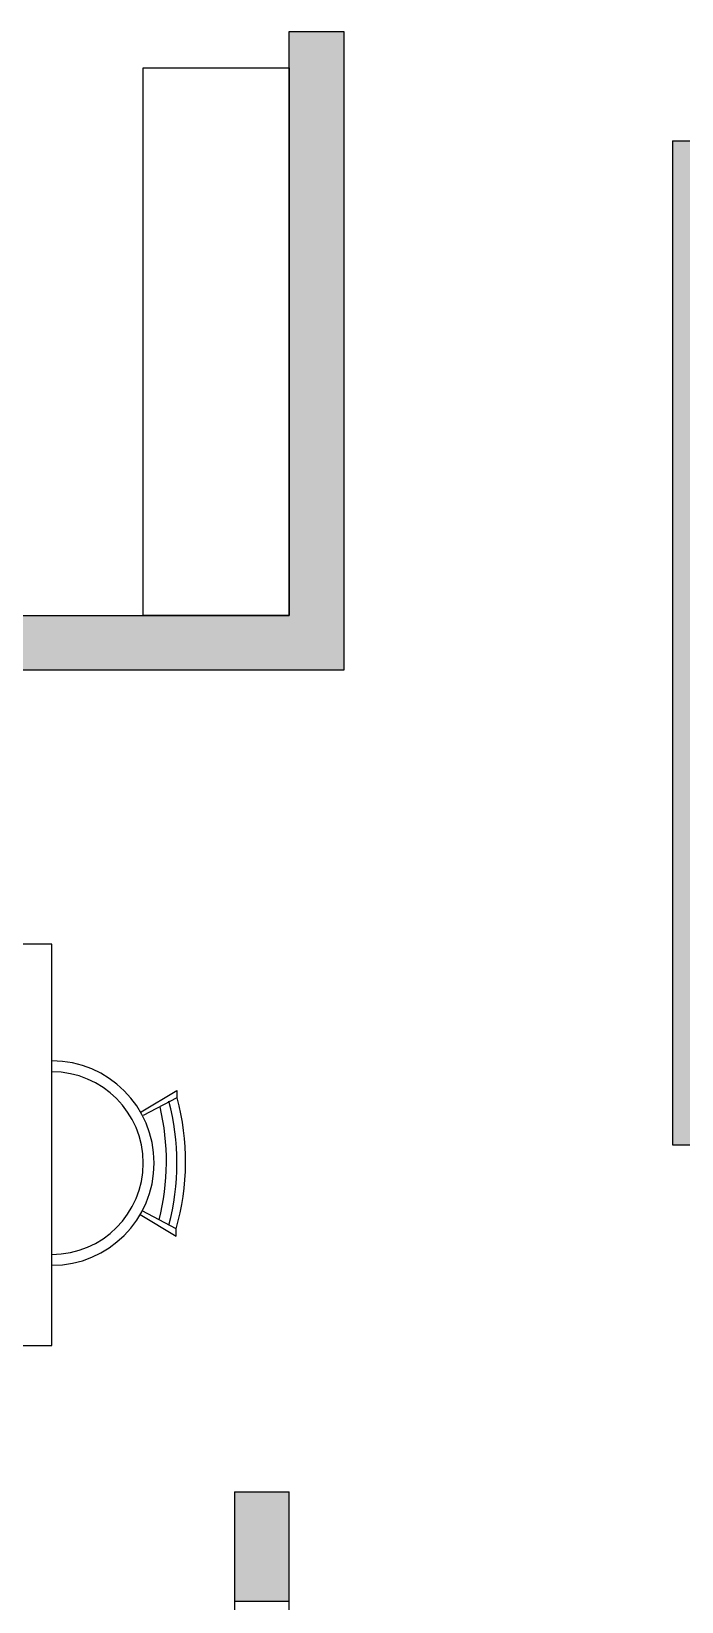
# Model space of a CAD drawing. Header units: metres. Extents: x -6.6 to 15, y 0 to 10.8.
# Drawn here: x 4.944 to 6.725, y 2.399 to 6.7 of the extents above; entities that cross this region are included whole.
import ezdxf

# ---------------------------------------------------------------- set-up
doc = ezdxf.new("R2010")
doc.units = ezdxf.units.M
for name, color, linetype, lineweight, true_color in [('1 - paredes', 7, 'Continuous', 25, 0x000000), ('2 - portas e janelas', 1, 'Continuous', 25, 0xff0000), ('4 - layouts dos objetos', 83, 'Continuous', 25, 0x63c85c)]:
    doc.layers.add(name, color=color, linetype=linetype, lineweight=lineweight, true_color=true_color)

msp = doc.modelspace()

# ---------------------------------------------------------------- hatches: boundary and pattern name
at = {"layer": '1 - paredes', "true_color": 0xa0a0a4}
for points in [[(5.8, 4.95), (2, 4.95), (2, 4.65), (1.85, 4.65), (1.85, 4.95), (1.85, 5.7), (2, 5.7), (2, 5.1), (5.65, 5.1), (5.65, 6.7), (5.8, 6.7)], [(6.85, 6.25), (6.85, 3.8), (10.3, 3.8), (10.3, 4.15), (10.45, 4.15), (10.45, 3.65), (10, 3.65), (10, 3.55), (9.85, 3.55), (9.85, 3.65), (6.7, 3.65), (6.7, 6.4), (6.95, 6.4), (6.95, 6.25)], [(5.5, 2.4), (5.65, 2.4), (5.65, 2.7), (5.5, 2.7)]]:
    msp.add_hatch(color=252, dxfattribs=at).paths.add_polyline_path(points)

# ---------------------------------------------------------------- linework, layer by layer
at = {"layer": '1 - paredes'}
for p, q in [((5.65, 5.1), (5.65, 6.7)), ((5.65, 6.7), (5.8, 6.7)), ((5.8, 6.7), (5.8, 4.95)), ((6.7, 6.4), (6.7, 3.65)), ((6.7, 6.4), (6.95, 6.4)), ((2, 5.1), (5.65, 5.1)), ((5.8, 4.95), (2, 4.95)), ((6.7, 3.65), (9.85, 3.65)), ((5.5, 2.7), (5.65, 2.7)), ((5.5, 2.7), (5.5, 2.4)), ((5.65, 2.4), (5.65, 2.7)), ((5.5, 2.4), (5.65, 2.4)), ((5.5, 2.4), (5.5, 2.4)), ((5.5, 2.4), (5.65, 2.4)), ((5.65, 2.4), (5.65, 2.4))]:
    msp.add_line(p, q, dxfattribs=at)
at = {"layer": '2 - portas e janelas', "color": 5, "true_color": 0x0000ff}
for p, q in [((5.5, 2.4), (5.5, 2.1)), ((5.65, 2.1), (5.65, 2.4))]:
    msp.add_line(p, q, dxfattribs=at)
at = {"layer": '4 - layouts dos objetos'}
for p, q in [((5.25, 6.6), (5.65, 6.6)), ((5.25, 5.1), (5.25, 6.6)), ((5.65, 6.6), (5.65, 5.1)), ((5.65, 5.1), (5.25, 5.1)), ((5, 4.2), (2.8, 4.2)), ((5, 3.1), (5, 4.2)), ((5.2444, 3.7401), (5.3425, 3.799)), ((5.3425, 3.799), (5.3425, 3.779)), ((5.3425, 3.779), (5.25, 3.73)), ((5.2418, 3.4589), (5.34, 3.4)), ((5.34, 3.42), (5.2475, 3.469)), ((5.34, 3.4), (5.34, 3.42)), ((2.8, 3.1), (5, 3.1))]:
    msp.add_line(p, q, dxfattribs=at)
for centre, radius, start, end in [((5, 3.6), 0.28, 270, 90), ((5, 3.6), 0.25, 270, 90), ((4.6535, 3.6048), 0.66, 345.9475, 13.1138), ((4.6823, 3.6), 0.66, 345.0737, 14.9263), ((4.7062, 3.604), 0.66, 343.8132, 15.3762)]:
    msp.add_arc(centre, radius, start, end, dxfattribs=at)

doc.saveas('drawing.dxf')
